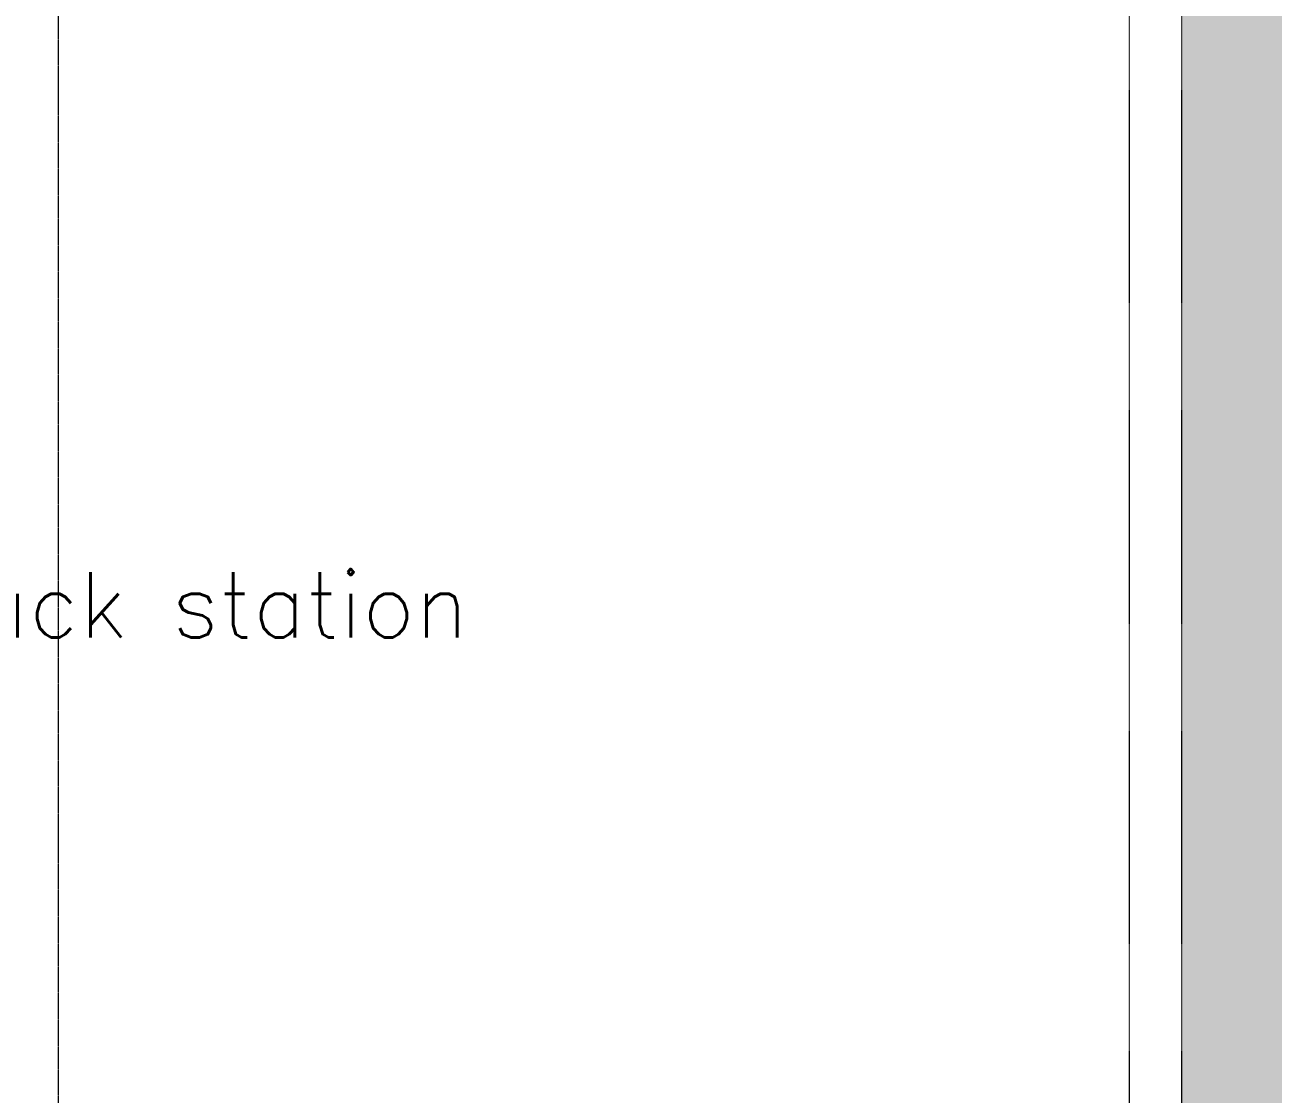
# Model space of a CAD drawing. Extents: x -59767 to 1106559, y -1290 to 1129522.
# Drawn here: x 104081 to 108857, y 599179 to 603268 of the extents above; entities that cross this region are included whole.
import ezdxf

# ---------------------------------------------------------------- set-up
doc = ezdxf.new("R2010")
doc.units = 0
doc.linetypes.add('CENTER', pattern=[2, 1.25, -0.25, 0.25, -0.25])
doc.linetypes.add('HIDDEN', pattern=[0.375, 0.25, -0.125])
for name, color, linetype, lineweight in [('DRY WALL', 254, 'HIDDEN', 9), ('TEXT', 3, 'CONTINUOUS', 9), ('중간선', 5, 'CONTINUOUS', 9), ('중심선', 1, 'CENTER', 9)]:
    doc.layers.add(name, color=color, linetype=linetype, lineweight=lineweight)
doc.styles.get("Standard").update_dxf_attribs({"font": 'romans.shx', "bigfont": 'whtgtxt.shx'})

msp = doc.modelspace()

# ---------------------------------------------------------------- hatches: boundary and pattern name
at = {"layer": '중간선', "transparency": 33554585}
h = msp.add_hatch(dxfattribs=at)
h.set_pattern_fill('DOTS', color=6, scale=100)
h.set_pattern_definition([(0, (62009.63, 0), (79.375, 158.75), [0, -158.75])])
h.paths.add_polyline_path([(98508.2, 610979.1), (98508.2, 617379.1), (110308.2, 617379.1), (110308.2, 581979.1), (92508.2, 581979.1), (92508.2, 583577.7), (108508.2, 583577.7), (108508.2, 610979.1)])

# ---------------------------------------------------------------- linework, layer by layer
at = {"layer": 'DRY WALL', "linetype": 'HIDDEN', "lineweight": 9, "ltscale": 0.5}
for p, q in [((108508.2, 583577.7), (108508.2, 610979.1)), ((108308.2, 583577.7), (108308.2, 610779.1))]:
    msp.add_line(p, q, dxfattribs=at)
at = {"layer": '중심선'}
msp.add_line((104208.2, 618526.4), (104208.2, 555029.1), dxfattribs=at)

# ---------------------------------------------------------------- texts
at = {"layer": 'TEXT'}
msp.add_text('U3O8 Add-back station ', height=250, dxfattribs=at).set_placement((101738.5, 600925.4))

doc.saveas('drawing.dxf')
